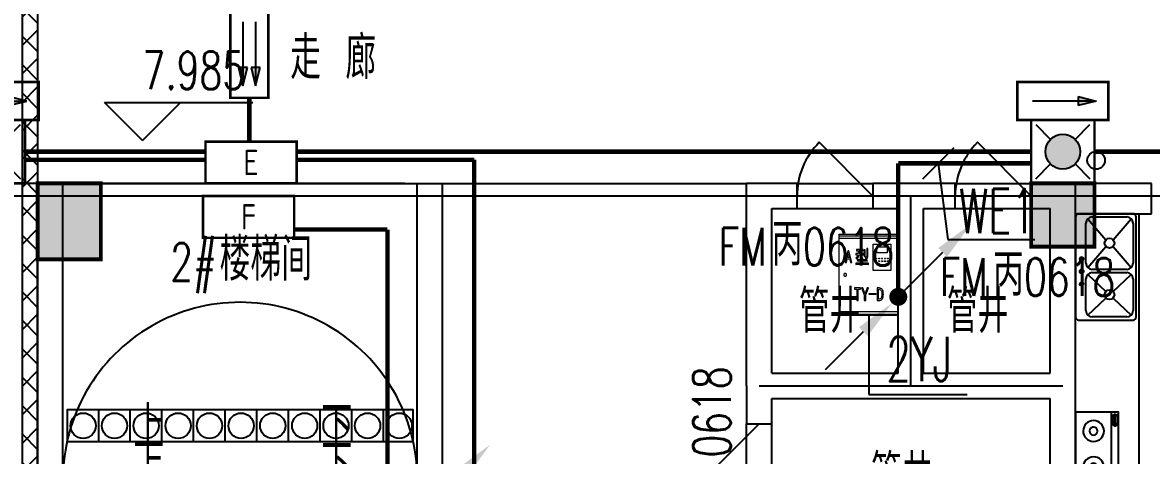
# Model space of a CAD drawing. Extents: x -9422388 to 15610651, y -1992469 to 953794.
# Drawn here: x -2726301 to -2717383, y -279784 to -276364 of the extents above; entities that cross this region are included whole.
import ezdxf
from ezdxf.enums import TextEntityAlignment as Align

# ---------------------------------------------------------------- set-up
doc = ezdxf.new("R2010")
doc.units = 0
doc.header["$LTSCALE"] = 1000
doc.linetypes.add('DASH', pattern=[0.35, 0.25, -0.1])
for name, color, linetype in [('C-KZ', 2, 'Continuous'), ('C-Z-HATCH', 253, 'Continuous'), ('DIM-应急', 3, 'Continuous'), ('DIM-消防', 3, 'Continuous'), ('EQUIP-应急', 3, 'Continuous'), ('EQUIP-消防', 3, 'Continuous'), ('LWIRE', 4, 'Continuous'), ('WIRE-应急', 1, 'DASH'), ('厨具', 4, 'Continuous'), ('洁具', 253, 'Continuous')]:
    doc.layers.add(name, color=color, linetype=linetype)
doc.styles.add('_TCH_DIM', font='SIMPLEX', dxfattribs={"bigfont": 'GBCBIG'})
doc.styles.add('_TCH_WINDOW', font='SIMPLEX', dxfattribs={"height": 3.5, "bigfont": 'GBCBIG'})
doc.styles.add('_TEL_ATTDEF', font='GBENOR', dxfattribs={"width": 0.8, "height": 3, "bigfont": 'GBCBIG'})
doc.styles.add('_TEL_DIM', font='SIMPLEX', dxfattribs={"width": 0.8, "height": 3.5, "bigfont": 'HZTXT'})
doc.styles.get("Standard").update_dxf_attribs({"font": 'gbenor.shx', "bigfont": 'gbcbig.shx'})

# ---------------------------------------------------------------- blocks, each defined once
blk = doc.blocks.new('$plan$00002777')
at = {"layer": '厨具', "color": 0}
for p, q in [((-300, -284.3), (300, -284.3)), ((-267.4, -306.5), (-267.3, -318.2)), ((-256.9, -316), (-256.9, -332.6)), ((-192.3, -316), (-256.9, -316)), ((-256.9, -332.6), (-192.3, -332.6)), ((-192.3, -332.6), (-192.3, -316)), ((-175.6, -307.7), (-175.6, -318.2)), ((191.9, -307.7), (191.9, -318.2)), ((208.5, -316), (273.2, -316)), ((208.5, -332.6), (208.5, -316)), ((273.2, -332.6), (208.5, -332.6)), ((273.2, -316), (273.2, -332.6)), ((283.6, -306.5), (283.5, -318.2))]:
    blk.add_line(p, q, dxfattribs=at)
blk.add_lwpolyline([(300, 0), (-300, 0), (-300, -340), (300, -340)], close=True, dxfattribs=at)
for points in [[(-175.6, -307.7, 0.259034), (-177.5, -304.3, 0.076276), (-189.1, -299.3, 0.036515), (-202.6, -296.9, 0.026615), (-221.5, -295.9, 0.026615), (-240.3, -296.9, 0.036515), (-253.9, -299.3, 0.076276), (-265.4, -304.3, 0.259034), (-267.3, -307.7, 0.078462), (-267.1, -308.9, 0.056762)], [(-175.6, -318.2, 0.259034), (-177.5, -314.8, 0.076276), (-189.1, -309.9, 0.036515), (-202.6, -307.4, 0.026615), (-221.5, -306.4, 0.026615), (-240.3, -307.4, 0.036515), (-253.9, -309.9, 0.076276), (-265.4, -314.8, 0.259034), (-267.3, -318.2, 0.259034), (-265.4, -321.6, 0.056762), (-256.9, -325.6, 0.036515)], [(-192.3, -327.3, 0.008736), (-189.1, -326.6, 0.076276), (-177.5, -321.6, 0.259034), (-175.6, -318.2, 0.259034)], [(191.9, -307.7, -0.259034), (193.8, -304.3, -0.076276), (205.3, -299.3, -0.036515), (218.8, -296.9, -0.026615), (237.7, -295.9, -0.026615), (256.5, -296.9, -0.036515), (270.1, -299.3, -0.076276), (281.6, -304.3, -0.259034), (283.5, -307.7, -0.078462), (283.3, -308.9, -0.056762)], [(191.9, -318.2, -0.259034), (193.8, -314.8, -0.076276), (205.3, -309.9, -0.036515), (218.8, -307.4, -0.026615), (237.7, -306.4, -0.026615), (256.5, -307.4, -0.036515), (270.1, -309.9, -0.076276), (281.6, -314.8, -0.259034), (283.5, -318.2, -0.259034), (281.6, -321.6, -0.056762), (273.2, -325.6, -0.036515)], [(208.5, -327.3, -0.008736), (205.3, -326.6, -0.076276), (193.8, -321.6, -0.259034), (191.9, -318.2, -0.259034)]]:
    blk.add_lwpolyline(points, format="xyb", dxfattribs=at)
for centre, radius, start, end in [((-135, -143), 82.5, 0.96398, 0), ((151.2, -143), 82.5, 180, 179.03602), ((-135, -143), 31.6, 0.65318, 0), ((151.2, -143), 31.6, 180, 179.34682)]:
    blk.add_arc(centre, radius, start, end, dxfattribs=at)
blk = doc.blocks.new('$plan$00002763')
at = {"layer": '洁具', "color": 0}
for p, q in [((-345, -82.5), (-95, -82.5)), ((30, -82.5), (345, -82.5)), ((-395, -405.5), (-395, -132.2)), ((-380.9, -97.5), (-246.3, -240.8)), ((-59.1, -97.5), (-193.7, -240.8)), ((-45, -132.2), (-45, -405.5)), ((-20, -405.5), (-20, -132.2)), ((-5.9, -97.5), (161.2, -240.8)), ((380.9, -97.5), (213.8, -240.8)), ((395, -132.2), (395, -405.5)), ((-246.3, -296.8), (-380.9, -440.1)), ((-193.7, -296.8), (-59.1, -440.1)), ((161.2, -296.8), (-5.9, -440.1)), ((213.8, -296.8), (380.9, -440.1)), ((-95, -455.2), (-345, -455.2)), ((345, -455.2), (30, -455.2))]:
    blk.add_line(p, q, dxfattribs=at)
blk.add_lwpolyline([(-420, -24.8), (-420, -455.2, 0.200464), (-412.7, -472.8, 0.197353), (-395, -480), (395, -480, 0.19737), (412.7, -472.8, 0.200447), (420, -455.2), (420, -24.8, 0.200464), (412.7, -7.2, 0.197353), (395, 0), (-395, 0, 0.19737), (-412.7, -7.2, 0.200447), (-420, -24.8)], format="xyb", close=True, dxfattribs=at)
for centre, major_axis, start_param, end_param in [((-345, -132.2), (-50, 0), -1.570796, 0), ((-135.7, -48.3), (-14.2, 0), 3.141593, 9.424778), ((-95, -132.2), (-50, 0), 3.141593, 4.712389), ((-35.7, -48.3), (-15.1, 0), 3.141593, 9.424778), ((30, -132.2), (-50, 0), -1.570796, 0), ((64.3, -48.3), (-14.2, 0), 3.141593, 9.424778), ((345, -132.2), (-50, 0), 3.141593, 4.712389), ((-220, -268.8), (-38.6, 0), 3.141593, 9.424778), ((187.5, -268.8), (-38.6, 0), 3.141593, 9.424778), ((-345, -405.5), (50, 0), 3.141593, 4.712389), ((-95, -405.5), (50, 0), 4.712389, 6.283185), ((30, -405.5), (50, 0), 3.141593, 4.712389), ((345, -405.5), (50, 0), 4.712389, 6.283185)]:
    blk.add_ellipse(centre, major_axis=major_axis, ratio=0.9938, start_param=start_param, end_param=end_param, dxfattribs=at)
blk = doc.blocks.new('$DorLib2D$00000114')
at = {"color": 0}
blk.add_line((0.5, 0), (-0.207, 0.707), dxfattribs=at)
blk.add_arc((0.5, 0), 1, 135, 180, dxfattribs=at)
blk = doc.blocks.new('宿舍楼柱网1')
at = {"layer": 'C-Z-HATCH'}
h = blk.add_hatch(color=0, dxfattribs=at)
h.dxf.hatch_style = 1
h.paths.add_polyline_path([(631657.9, 145126.3), (632157.9, 145126.3), (632157.9, 144526.3), (631657.9, 144526.3)])
h = blk.add_hatch(color=0, dxfattribs=at)
h.dxf.hatch_style = 1
h.paths.add_polyline_path([(639507.9, 145126.3), (640007.9, 145126.3), (640007.9, 144626.3), (639507.9, 144626.3)])
at = {"layer": 'C-KZ', "color": 0, "const_width": 30}
for points in [[(631657.9, 145126.3), (632157.9, 145126.3), (632157.9, 144526.3), (631657.9, 144526.3)], [(639507.9, 145126.3), (640007.9, 145126.3), (640007.9, 144626.3), (639507.9, 144626.3)]]:
    blk.add_lwpolyline(points, close=True, dxfattribs=at)
blk = doc.blocks.new('542523')
h = blk.add_hatch()
h.set_pattern_fill('ANSI37', color=8, scale=100)
h.set_pattern_definition([(45, (1001436.12, 205282.17), (-112.2532, 112.2532), []), (135, (1001436.12, 205282.17), (-112.2532, -112.2532), [])])
h.paths.add_polyline_path([(1622929.8, -188792.5), (1623049.8, -188792.5), (1623049.8, -199192.6), (1622929.8, -199192.6)])
at = {"color": 8}
for p, q in [((1623878.3, -190453.8), (1623578.3, -190153.8)), ((1623578.3, -190153.8), (1624749.1, -190153.8)), ((1623878.3, -190453.8), (1624178.3, -190153.8)), ((1623049.8, -198492.6), (1623049.8, -190792.6)), ((1623049.8, -190792.6), (1623249.8, -190792.6)), ((1623249.8, -198292.6), (1623249.8, -190792.6)), ((1626049.8, -198292.6), (1626049.8, -190792.6)), ((1626049.8, -190792.6), (1626249.8, -190792.6)), ((1626249.8, -198252.6), (1626249.8, -190792.6)), ((1629049.8, -190792.6), (1628649.8, -190792.6)), ((1628649.8, -192392.6), (1628649.8, -190792.6)), ((1629049.8, -190992.6), (1629049.8, -190792.6)), ((1629049.8, -190792.6), (1629649.8, -190792.6)), ((1629949.8, -190792.6), (1629649.8, -190792.6)), ((1629649.8, -190792.6), (1629649.8, -190992.6)), ((1630299.8, -190792.6), (1629949.8, -190792.6)), ((1630299.8, -190992.6), (1630299.8, -190792.6)), ((1630299.8, -190792.6), (1630899.8, -190792.6)), ((1631249.8, -190792.6), (1630899.8, -190792.6)), ((1630899.8, -190792.6), (1630899.8, -190992.6)), ((1631849.8, -190792.6), (1631249.8, -190792.6)), ((1631249.8, -192392.6), (1631249.8, -190792.6)), ((1631849.8, -191032.6), (1631849.8, -190792.6)), ((1639742.7, -190892.6), (1593929.8, -190892.6)), ((1628849.8, -190992.6), (1629049.8, -190992.6)), ((1628849.8, -192292.6), (1628849.8, -190992.6)), ((1629049.8, -190992.6), (1629649.8, -190992.6)), ((1629649.8, -190992.6), (1629849.8, -190992.6)), ((1629849.8, -192292.6), (1629849.8, -190992.6)), ((1630049.8, -192292.6), (1630049.8, -190992.6)), ((1630049.8, -190992.6), (1630299.8, -190992.6)), ((1630299.8, -190992.6), (1630899.8, -190992.6)), ((1630899.8, -190992.6), (1631049.8, -190992.6)), ((1631049.8, -192292.6), (1631049.8, -190992.6)), ((1631249.8, -191032.6), (1631849.8, -191032.6)), ((1628849.8, -192292.6), (1629849.8, -192292.6)), ((1630049.8, -192292.6), (1631049.8, -192292.6)), ((1628649.8, -192392.6), (1628649.8, -192692.6)), ((1631249.8, -193592.6), (1631249.8, -192392.6)), ((1628849.8, -192692.6), (1628849.8, -192492.6)), ((1628849.8, -192492.6), (1629949.8, -192492.6)), ((1629949.8, -192492.6), (1631049.8, -192492.6)), ((1631049.8, -193492.6), (1631049.8, -192492.6)), ((1628649.8, -192692.6), (1628849.8, -192692.6)), ((1628649.8, -193292.6), (1628649.8, -192692.6)), ((1628849.8, -193292.6), (1628849.8, -192692.6))]:
    blk.add_line(p, q, dxfattribs=at)
for points in [[(1593929.8, -190892.6), (1593929.8, -198492.6), (1646508.8, -198492.6), (1651184.3, -190044.2), (1637238.7, -167794.3), (1630799.1, -171830.5), (1641151.3, -188347.3), (1639742.7, -190892.6)], [(1622929.8, -188792.5), (1623049.8, -188792.5), (1623049.8, -199192.6), (1622929.8, -199192.6)], [(1623549.8, -190792.6), (1623049.8, -190792.6), (1623049.8, -191392.6), (1623549.8, -191392.6)], [(1631249.8, -191032.6), (1631749.8, -191032.6), (1631749.8, -193492.6), (1631249.8, -193492.6)], [(1626017.3, -192832.6), (1626017.3, -192582.6), (1623282.3, -192582.6), (1623282.3, -192832.6)]]:
    blk.add_lwpolyline(points, close=True, dxfattribs=at)
for points in [[(1625949.8, -190792.6), (1600529.8, -190792.6)], [(1623049.8, -190792.6), (1628649.8, -190792.6)], [(1629949.8, -192392.6), (1629949.8, -190892.6)], [(1628749.8, -192392.6), (1631149.8, -192392.6)], [(1623532.3, -192832.6), (1623532.3, -192582.6)], [(1623782.3, -192832.6), (1623782.3, -192582.6)], [(1624032.3, -192832.6), (1624032.3, -192582.6)], [(1624282.3, -192832.6), (1624282.3, -192582.6)], [(1624532.3, -192832.6), (1624532.3, -192582.6)], [(1624782.3, -192832.6), (1624782.3, -192582.6)], [(1625032.3, -192832.6), (1625032.3, -192582.6)], [(1625282.3, -192832.6), (1625282.3, -192582.6)], [(1625532.3, -192832.6), (1625532.3, -192582.6)], [(1625782.3, -192832.6), (1625782.3, -192582.6)]]:
    blk.add_lwpolyline(points, dxfattribs=at)
for centre, radius in [((1631412.6, -190611.1), 70), ((1623409.8, -192707.6), 100), ((1623657.3, -192707.6), 100), ((1623907.3, -192707.6), 100), ((1624159.8, -192707.6), 100), ((1624407.3, -192707.6), 100), ((1624657.3, -192707.6), 100), ((1624907.3, -192707.6), 100), ((1625159.8, -192707.6), 100), ((1625407.3, -192707.6), 100), ((1625657.3, -192707.6), 100), ((1625907.3, -192707.6), 100)]:
    blk.add_circle(centre, radius, dxfattribs=at)
blk.add_arc((1624649.8, -193132.6), 1400, 0, 180.00002, dxfattribs=at)
blk.add_blockref('宿舍楼柱网1', (991391.9, -335918.9), dxfattribs=at)
at = {"color": 8, "xscale": 600, "yscale": 600, "zscale": 600}
for p in [(1629349.8, -190892.6), (1630599.8, -190892.6)]:
    blk.add_blockref('$DorLib2D$00000114', p, dxfattribs=at)
at = {"color": 8, "rotation": 89.99999999999244}
for name, p in [('$plan$00002763', (1631249.8, -191452.6)), ('$plan$00002777', (1631249.8, -192900.6))]:
    blk.add_blockref(name, p, dxfattribs=at)
at = {"color": 8, "xscale": 600, "yscale": 600, "zscale": 600, "rotation": 89.99999999998887}
blk.add_blockref('$DorLib2D$00000114', (1628749.8, -192992.6), dxfattribs=at)
at = {"color": 8}
for s, height, style, p in [('走', 337.6, '_TCH_DIM', (1625045.7, -189968.6)), ('廊', 337.6, '_TCH_DIM', (1625481.5, -189968.6)), ('丙', 337.6, '_TCH_WINDOW', (1628851.3, -191442.6)), ('楼梯间', 337.59, '_TCH_DIM', (1624487.7, -191561.9)), ('丙', 337.6, '_TCH_WINDOW', (1630597.9, -191681.9)), ('管井', 337.59, '_TCH_DIM', (1629064.4, -191972.4)), ('管井', 337.59, '_TCH_DIM', (1630233, -191972.4)), ('上', 337.6, '_TCH_DIM', (1623808.1, -193187.6)), ('下', 337.6, '_TCH_DIM', (1625292.4, -193187.6)), ('管井', 337.59, '_TCH_DIM', (1629634.2, -193271))]:
    blk.add_text(s, height=height, dxfattribs=dict(at, style=style)).set_placement(p)
at = {"color": 8, "width": 0.705882}
for s, style, p in [('7.985', '_TCH_DIM', (1623879.1, -190048.8)), ('2#', '_TCH_DIM', (1624097.7, -191561.9)), ('FM', '_TCH_WINDOW', (1628431.3, -191442.6)), ('0618', '_TCH_WINDOW', (1629097.1, -191442.6)), ('FM', '_TCH_WINDOW', (1630177.9, -191681.9)), ('0618', '_TCH_WINDOW', (1630843.7, -191681.9))]:
    blk.add_text(s, height=297.5, dxfattribs=dict(at, style=style)).set_placement(p)
at = {"color": 8, "style": '_TCH_WINDOW', "width": 0.705882}
blk.add_text('0618', height=297.5, rotation=90, dxfattribs=at).set_placement((1628526, -192958.8))
at = {"color": 7, "style": '_TCH_DIM'}
for s, p in [('上', (1623808.1, -192887.6)), ('下', (1625292.4, -192887.6))]:
    blk.add_text(s, height=337.6, dxfattribs=at).set_placement(p)
blk = doc.blocks.new('$equip$00002604')
blk.add_hatch(color=256).paths.add_polyline_path([(0.275, 0.5, 1), (-0.274, 0.5, 1)])
for p, q in [((-0.429, 0.929), (-0.194, 0.694)), ((0.194, 0.694), (0.429, 0.929)), ((-0.429, 0.071), (-0.194, 0.306)), ((0.194, 0.306), (0.429, 0.071))]:
    blk.add_line(p, q)
at = {"const_width": 0.04}
blk.add_lwpolyline([(-0.5, 1), (-0.5, 0), (0.5, 0), (0.5, 1), (-0.5, 1), (-0.5, 0)], dxfattribs=at)
blk.add_lwpolyline([(-0.5, 1), (-0.5, 0), (0.5, 0), (0.5, 1)], close=True)
blk.add_circle((0, 0.5), 0.275)
for p in [(0, 1), (-0.5, 0.5), (0.5, 0.5), (0, 0)]:
    blk.add_point(p)
at = {"color": 7, "style": '_TEL_DIM', "flags": 1}
blk.add_attdef('A', text='', height=0.000025, dxfattribs=at).set_placement((0, 0), align=Align.MIDDLE_CENTER)
blk = doc.blocks.new('$equip$00002541')
blk.add_hatch(color=256).paths.add_polyline_path([(-0.24, 0.372), (-0.528, 0.3), (-0.24, 0.228)])
for p, q in [((-0.72, 0.6), (-0.72, 0)), ((0.72, 0.6), (-0.72, 0.6)), ((0.72, 0), (0.72, 0.6)), ((-0.24, 0.372), (-0.528, 0.3)), ((-0.24, 0.372), (-0.24, 0.228)), ((-0.528, 0.3), (-0.24, 0.228)), ((-0.72, 0), (0.72, 0))]:
    blk.add_line(p, q)
at = {"color": 7}
blk.add_line((-0.48, 0.3), (0.48, 0.3), dxfattribs=at)
at = {"const_width": 0.04}
blk.add_lwpolyline([(-0.72, 0.6), (-0.72, 0), (0.72, 0), (0.72, 0.6), (-0.72, 0.6), (-0.72, 0)], dxfattribs=at)
for p in [(0, 0.6), (-0.72, 0.3), (0.72, 0.3), (0, 0)]:
    blk.add_point(p)
at = {"color": 7, "style": '_TEL_DIM', "flags": 1}
blk.add_attdef('A', text='', height=0.00002, dxfattribs=at).set_placement((0, 0), align=Align.MIDDLE_CENTER)
blk = doc.blocks.new('$TelecSys$00000079')
for p, q in [((0.7, 0.7), (0, 0)), ((0.104, 0.104), (0.104, 0.104)), ((-0.104, -0.104), (-0.104, -0.104))]:
    blk.add_line(p, q)
at = {"const_width": 0.142}
blk.add_lwpolyline([(-0.071, 0, 1), (0.071, 0, 1)], format="xyb", close=True, dxfattribs=at)
blk.add_solid([(0.63, 0.77), (0.77, 0.63), (1.15, 1.15)])
at = {"width": 0.8, "flags": 9}
blk.add_attdef('A', (0, 0), '', height=0.00002, dxfattribs=at)
blk = doc.blocks.new('$TelecSys$00000081')
for p, q in [((0.104, 0.104), (0.104, 0.104)), ((-0.104, -0.104), (-0.104, -0.104)), ((-1.15, -1.15), (-0.55, -0.55))]:
    blk.add_line(p, q)
at = {"const_width": 0.142}
blk.add_lwpolyline([(0.071, 0, 1), (-0.071, 0, 1)], format="xyb", close=True, dxfattribs=at)
blk.add_solid([(-0.62, -0.48), (-0.48, -0.62), (-0.1, -0.1)])
at = {"width": 0.8, "flags": 9}
blk.add_attdef('A', (0, 0), '', height=0.00002, rotation=180, dxfattribs=at)
blk = doc.blocks.new('$equip$00002540')
blk.add_hatch(color=256).paths.add_polyline_path([(0.24, 0.372), (0.24, 0.228), (0.528, 0.3)])
for p, q in [((-0.72, 0.6), (-0.72, 0)), ((0.72, 0.6), (-0.72, 0.6)), ((0.72, 0), (0.72, 0.6)), ((0.24, 0.372), (0.24, 0.228)), ((0.528, 0.3), (0.24, 0.372)), ((0.24, 0.228), (0.528, 0.3)), ((-0.72, 0), (0.72, 0))]:
    blk.add_line(p, q)
at = {"color": 7}
blk.add_line((-0.48, 0.3), (0.48, 0.3), dxfattribs=at)
at = {"const_width": 0.04}
blk.add_lwpolyline([(-0.72, 0.6), (-0.72, 0), (0.72, 0), (0.72, 0.6), (-0.72, 0.6), (-0.72, 0)], dxfattribs=at)
for p in [(0, 0.6), (-0.72, 0.3), (0.72, 0.3), (0, 0)]:
    blk.add_point(p)
at = {"color": 7, "style": '_TEL_DIM', "flags": 1}
blk.add_attdef('A', text='', height=0.00002, dxfattribs=at).set_placement((0, 0), align=Align.MIDDLE_CENTER)
blk = doc.blocks.new('$equip$00002534')
for p, q in [((-0.72, 0.66), (-0.72, 0)), ((0.72, 0.66), (-0.72, 0.66)), ((0.72, 0), (0.72, 0.66)), ((-0.72, 0), (0.72, 0))]:
    blk.add_line(p, q)
at = {"const_width": 0.04}
blk.add_lwpolyline([(-0.72, 0.66), (-0.72, 0), (0.72, 0), (0.72, 0.66), (-0.72, 0.66), (-0.72, 0)], dxfattribs=at)
for p in [(0, 0.66), (-0.72, 0.33), (0.72, 0.33), (0, 0)]:
    blk.add_point(p)
at = {"color": 7, "style": '_TEL_DIM'}
blk.add_attdef('$TEXT$', text='', height=0.4, dxfattribs=at).set_placement((0, 0.33), align=Align.MIDDLE_CENTER)
at = {"color": 7, "style": '_TEL_DIM', "flags": 1}
blk.add_attdef('A', text='', height=0.00002, dxfattribs=at).set_placement((0, 0), align=Align.MIDDLE_CENTER)
blk = doc.blocks.new('$equip_U$00000189(cyquan-PC)')
at = {"color": 5, "lineweight": 0}
for p, q in [((0.054, -0.443), (0.054, -0.119)), ((0.054, -0.119), (0.27, -0.119)), ((0.27, -0.119), (0.27, -0.443)), ((0.098, -0.227), (0.098, -0.154)), ((0.098, -0.154), (0.225, -0.154)), ((0.225, -0.227), (0.098, -0.227)), ((0.225, -0.154), (0.225, -0.227)), ((0.27, -0.443), (0.054, -0.443))]:
    blk.add_line(p, q, dxfattribs=at)
at = {"lineweight": 0}
for p, q in [((-0.254, -0.2), (-0.288, -0.346)), ((-0.259, -0.285), (-0.248, -0.234)), ((-0.241, -0.2), (-0.254, -0.2)), ((-0.248, -0.234), (-0.247, -0.234)), ((-0.247, -0.234), (-0.236, -0.285)), ((-0.207, -0.346), (-0.241, -0.2)), ((-0.146, -0.234), (-0.157, -0.234)), ((-0.157, -0.234), (-0.157, -0.25)), ((-0.157, -0.25), (-0.153, -0.25)), ((-0.153, -0.25), (-0.142, -0.249)), ((-0.138, -0.186), (-0.149, -0.185)), ((-0.149, -0.185), (-0.149, -0.2)), ((-0.149, -0.2), (-0.14, -0.2)), ((-0.134, -0.235), (-0.146, -0.234)), ((-0.139, -0.271), (-0.146, -0.279)), ((-0.142, -0.249), (-0.131, -0.249)), ((-0.14, -0.2), (-0.129, -0.199)), ((-0.138, -0.27), (-0.139, -0.271)), ((-0.126, -0.186), (-0.138, -0.186)), ((-0.133, -0.258), (-0.138, -0.27)), ((-0.13, -0.235), (-0.134, -0.235)), ((-0.131, -0.249), (-0.133, -0.258)), ((-0.129, -0.221), (-0.13, -0.235)), ((-0.129, -0.199), (-0.129, -0.206)), ((-0.129, -0.206), (-0.129, -0.221)), ((-0.087, -0.186), (-0.126, -0.186)), ((-0.126, -0.276), (-0.121, -0.264)), ((-0.121, -0.264), (-0.118, -0.249)), ((-0.118, -0.23), (-0.117, -0.217)), ((-0.118, -0.235), (-0.118, -0.23)), ((-0.096, -0.235), (-0.118, -0.235)), ((-0.118, -0.249), (-0.096, -0.249)), ((-0.117, -0.199), (-0.096, -0.199)), ((-0.117, -0.217), (-0.117, -0.199)), ((-0.096, -0.275), (-0.097, -0.29)), ((-0.096, -0.199), (-0.096, -0.235)), ((-0.096, -0.249), (-0.096, -0.259)), ((-0.096, -0.259), (-0.096, -0.262)), ((-0.096, -0.262), (-0.096, -0.275)), ((-0.076, -0.186), (-0.087, -0.186)), ((-0.083, -0.199), (-0.081, -0.199)), ((-0.083, -0.235), (-0.083, -0.199)), ((-0.072, -0.234), (-0.083, -0.235)), ((-0.083, -0.235), (-0.083, -0.249)), ((-0.083, -0.249), (-0.083, -0.235)), ((-0.083, -0.249), (-0.076, -0.249)), ((-0.083, -0.26), (-0.083, -0.249)), ((-0.083, -0.274), (-0.083, -0.26)), ((-0.083, -0.288), (-0.083, -0.274)), ((-0.081, -0.199), (-0.069, -0.2)), ((-0.069, -0.185), (-0.076, -0.186)), ((-0.076, -0.249), (-0.064, -0.25)), ((-0.064, -0.234), (-0.072, -0.234)), ((-0.069, -0.2), (-0.069, -0.185)), ((-0.064, -0.25), (-0.064, -0.234)), ((-0.057, -0.19), (-0.056, -0.201)), ((-0.043, -0.19), (-0.057, -0.19)), ((-0.056, -0.254), (-0.057, -0.269)), ((-0.057, -0.269), (-0.043, -0.269)), ((-0.056, -0.201), (-0.056, -0.216)), ((-0.056, -0.216), (-0.056, -0.243)), ((-0.056, -0.243), (-0.056, -0.254)), ((-0.044, -0.203), (-0.043, -0.19)), ((-0.044, -0.216), (-0.044, -0.203)), ((-0.044, -0.243), (-0.044, -0.216)), ((-0.044, -0.256), (-0.044, -0.243)), ((-0.043, -0.269), (-0.044, -0.256)), ((-0.025, -0.265), (-0.026, -0.278)), ((-0.025, -0.175), (-0.025, -0.176)), ((-0.012, -0.175), (-0.025, -0.175)), ((-0.025, -0.176), (-0.025, -0.19)), ((-0.025, -0.19), (-0.025, -0.205)), ((-0.025, -0.205), (-0.025, -0.265)), ((-0.014, -0.285), (-0.013, -0.269)), ((-0.013, -0.203), (-0.012, -0.189)), ((-0.013, -0.205), (-0.013, -0.203)), ((-0.013, -0.269), (-0.013, -0.205)), ((-0.012, -0.189), (-0.012, -0.175)), ((-0.288, -0.346), (-0.271, -0.346)), ((-0.271, -0.346), (-0.262, -0.301)), ((-0.262, -0.301), (-0.232, -0.301)), ((-0.236, -0.285), (-0.259, -0.285)), ((-0.232, -0.301), (-0.223, -0.346)), ((-0.223, -0.346), (-0.207, -0.346)), ((-0.146, -0.279), (-0.157, -0.286)), ((-0.157, -0.286), (-0.153, -0.292)), ((-0.146, -0.352), (-0.157, -0.351)), ((-0.157, -0.351), (-0.157, -0.367)), ((-0.157, -0.367), (-0.156, -0.367)), ((-0.156, -0.367), (-0.146, -0.366)), ((-0.153, -0.292), (-0.146, -0.302)), ((-0.146, -0.302), (-0.137, -0.294)), ((-0.146, -0.302), (-0.146, -0.302)), ((-0.134, -0.352), (-0.146, -0.352)), ((-0.146, -0.366), (-0.134, -0.366)), ((-0.139, -0.31), (-0.141, -0.326)), ((-0.141, -0.326), (-0.136, -0.325)), ((-0.128, -0.31), (-0.139, -0.31)), ((-0.137, -0.294), (-0.129, -0.283)), ((-0.136, -0.325), (-0.124, -0.325)), ((-0.134, -0.352), (-0.134, -0.352)), ((-0.087, -0.352), (-0.134, -0.352)), ((-0.134, -0.366), (-0.025, -0.366)), ((-0.129, -0.283), (-0.126, -0.276)), ((-0.117, -0.311), (-0.128, -0.31)), ((-0.124, -0.325), (-0.113, -0.325)), ((-0.113, -0.311), (-0.117, -0.311)), ((-0.087, -0.311), (-0.113, -0.311)), ((-0.113, -0.325), (-0.087, -0.325)), ((-0.097, -0.29), (-0.082, -0.29)), ((-0.087, -0.292), (-0.087, -0.297)), ((-0.073, -0.292), (-0.087, -0.292)), ((-0.087, -0.297), (-0.087, -0.311)), ((-0.087, -0.325), (-0.087, -0.352)), ((-0.082, -0.29), (-0.083, -0.288)), ((-0.074, -0.307), (-0.073, -0.292)), ((-0.074, -0.311), (-0.074, -0.307)), ((-0.045, -0.311), (-0.074, -0.311)), ((-0.074, -0.325), (-0.045, -0.325)), ((-0.074, -0.352), (-0.074, -0.325)), ((-0.025, -0.352), (-0.074, -0.352)), ((-0.033, -0.311), (-0.045, -0.311)), ((-0.045, -0.325), (-0.043, -0.325)), ((-0.043, -0.325), (-0.032, -0.325)), ((-0.041, -0.279), (-0.039, -0.286)), ((-0.028, -0.279), (-0.041, -0.279)), ((-0.039, -0.286), (-0.035, -0.299)), ((-0.035, -0.299), (-0.024, -0.296)), ((-0.022, -0.31), (-0.033, -0.311)), ((-0.032, -0.325), (-0.021, -0.326)), ((-0.026, -0.278), (-0.028, -0.279)), ((-0.014, -0.352), (-0.025, -0.352)), ((-0.025, -0.366), (-0.014, -0.366)), ((-0.024, -0.296), (-0.016, -0.29)), ((-0.021, -0.31), (-0.022, -0.31)), ((-0.021, -0.326), (-0.021, -0.31)), ((-0.016, -0.29), (-0.014, -0.285)), ((-0.003, -0.351), (-0.014, -0.352)), ((-0.014, -0.366), (-0.003, -0.367)), ((-0.003, -0.367), (-0.003, -0.351))]:
    blk.add_line(p, q, dxfattribs=at)
at = {"color": 254, "lineweight": 0}
for p, q in [((-0.28, -0.48), (-0.296, -0.48)), ((-0.296, -0.509), (-0.28, -0.509))]:
    blk.add_line(p, q, dxfattribs=at)
at = {"color": 7, "lineweight": 0}
for p, q in [((-0.101, -0.654), (-0.174, -0.654)), ((-0.174, -0.654), (-0.174, -0.671)), ((-0.174, -0.671), (-0.146, -0.671)), ((-0.146, -0.671), (-0.146, -0.808)), ((-0.129, -0.671), (-0.101, -0.671)), ((-0.129, -0.808), (-0.129, -0.671)), ((-0.101, -0.671), (-0.101, -0.654)), ((-0.088, -0.654), (-0.054, -0.739)), ((-0.071, -0.654), (-0.088, -0.654)), ((-0.046, -0.72), (-0.071, -0.654)), ((-0.02, -0.654), (-0.045, -0.72)), ((-0.037, -0.739), (-0.004, -0.654)), ((-0.004, -0.654), (-0.02, -0.654)), ((0.101, -0.654), (0.101, -0.808)), ((0.126, -0.654), (0.101, -0.654)), ((0.118, -0.671), (0.126, -0.671)), ((0.118, -0.791), (0.118, -0.671)), ((0.138, -0.656), (0.126, -0.654)), ((0.126, -0.671), (0.134, -0.672)), ((0.134, -0.672), (0.144, -0.677)), ((0.149, -0.659), (0.138, -0.656)), ((0.144, -0.677), (0.152, -0.685)), ((0.158, -0.665), (0.149, -0.659)), ((0.152, -0.685), (0.154, -0.689)), ((0.165, -0.672), (0.158, -0.665)), ((0.17, -0.681), (0.165, -0.672)), ((0.174, -0.693), (0.17, -0.681)), ((-0.146, -0.808), (-0.129, -0.808)), ((-0.054, -0.739), (-0.054, -0.808)), ((-0.054, -0.808), (-0.037, -0.808)), ((-0.045, -0.72), (-0.046, -0.72)), ((-0.037, -0.808), (-0.037, -0.739)), ((0.005, -0.722), (0.087, -0.722)), ((0.005, -0.736), (0.005, -0.722)), ((0.087, -0.736), (0.005, -0.736)), ((0.087, -0.722), (0.087, -0.736)), ((0.087, -0.736), (0.087, -0.736)), ((0.101, -0.808), (0.126, -0.808)), ((0.126, -0.791), (0.118, -0.791)), ((0.138, -0.789), (0.126, -0.791)), ((0.126, -0.808), (0.135, -0.807)), ((0.135, -0.807), (0.146, -0.804)), ((0.147, -0.783), (0.138, -0.789)), ((0.146, -0.804), (0.156, -0.798)), ((0.152, -0.777), (0.147, -0.783)), ((0.156, -0.768), (0.152, -0.777)), ((0.154, -0.689), (0.158, -0.7)), ((0.159, -0.756), (0.156, -0.768)), ((0.156, -0.798), (0.164, -0.79)), ((0.158, -0.7), (0.16, -0.714)), ((0.16, -0.74), (0.159, -0.756)), ((0.16, -0.714), (0.16, -0.732)), ((0.16, -0.732), (0.16, -0.74)), ((0.164, -0.79), (0.167, -0.786)), ((0.167, -0.786), (0.171, -0.776)), ((0.171, -0.776), (0.175, -0.763)), ((0.176, -0.707), (0.174, -0.693)), ((0.175, -0.763), (0.177, -0.749)), ((0.177, -0.723), (0.176, -0.707)), ((0.178, -0.732), (0.177, -0.723)), ((0.177, -0.749), (0.178, -0.732))]:
    blk.add_line(p, q, dxfattribs=at)
at = {"lineweight": 0}
blk.add_lwpolyline([(-0.36, 0), (0.36, 0), (0.36, -0.99), (-0.36, -0.99)], close=True, dxfattribs=at)
for points in [[(-0.36, -0.019), (0.36, -0.019)], [(-0.36, -0.049), (0.36, -0.049)], [(-0.36, -0.94), (0.36, -0.94)], [(-0.36, -0.973), (0.36, -0.973)]]:
    blk.add_lwpolyline(points, dxfattribs=at)
at = {"color": 5, "lineweight": 0}
for centre, radius in [((0.09, -0.296), 0.00495), ((0.089, -0.329), 0.00198), ((0.089, -0.352), 0.00198), ((0.09, -0.296), 0.00045), ((0.126, -0.329), 0.0063), ((0.126, -0.373), 0.0063), ((0.126, -0.296), 0.00495), ((0.126, -0.296), 0.00045), ((0.162, -0.329), 0.0063), ((0.162, -0.373), 0.0063), ((0.162, -0.296), 0.00495), ((0.162, -0.296), 0.00045), ((0.198, -0.329), 0.0063), ((0.198, -0.373), 0.0063), ((0.198, -0.296), 0.00495), ((0.198, -0.296), 0.00045), ((0.234, -0.329), 0.0063), ((0.234, -0.373), 0.0063), ((0.234, -0.296), 0.00495), ((0.234, -0.296), 0.00045)]:
    blk.add_circle(centre, radius, dxfattribs=at)
at = {"color": 254, "lineweight": 0}
for start, end in [(119.1103, 240.8897), (299.1104, 60.8896)]:
    blk.add_arc((-0.288, -0.495), 0.0171, start, end, dxfattribs=at)
at = {"color": 7, "style": '_TEL_DIM', "flags": 1}
for tag in ['A', 'REMARK']:
    blk.add_attdef(tag, text='', height=0.00002, dxfattribs=at).set_placement((0, 0), align=Align.MIDDLE_CENTER)
blk = doc.blocks.new('$equip_U$00000075(OW7S4Z35Z8O8O2W)')
at = {"xscale": 1.919999999999808, "yscale": 1.919999999999808, "zscale": 1.919999999999808}
blk.add_blockref('$equip_U$00000189(cyquan-PC)', (0.691, 1.901), dxfattribs=at)
at = {"color": 7, "style": '_TEL_DIM', "flags": 1}
blk.add_attdef('A', text='', height=0.0000333, dxfattribs=at).set_placement((0, 0), align=Align.MIDDLE_CENTER)
blk = doc.blocks.new('$equip_U$00000076(OW7S4Z35Z8O8O2W)')
blk.add_point((0.691, 0.475))
at = {"xscale": 0.4999999999998998, "yscale": 0.4999999999998998, "zscale": 0.4999999999998998}
blk.add_blockref('$equip_U$00000075(OW7S4Z35Z8O8O2W)', (0, 0), dxfattribs=at)
at = {"color": 7, "style": '_TEL_DIM', "flags": 1}
blk.add_attdef('A', text='', height=0.0000333, dxfattribs=at).set_placement((0, 0), align=Align.MIDDLE_CENTER)
blk = doc.blocks.new('$equip$00003179')
for p, q in [((0.72, 0.66), (-0.72, 0.66)), ((-0.72, 0.66), (-0.72, 0)), ((0.72, 0), (0.72, 0.66)), ((-0.72, 0), (0.72, 0))]:
    blk.add_line(p, q)
at = {"const_width": 0.04}
blk.add_lwpolyline([(-0.72, 0.66), (-0.72, 0), (0.72, 0), (0.72, 0.66), (-0.72, 0.66), (-0.72, 0)], dxfattribs=at)
for p in [(0, 0.66), (-0.72, 0.33), (0.72, 0.33), (0, 0)]:
    blk.add_point(p)
at = {"color": 7, "style": '_TEL_DIM'}
blk.add_attdef('$TEXT$', text='', height=0.4, dxfattribs=at).set_placement((0, 0.33), align=Align.MIDDLE_CENTER)
at = {"color": 7, "style": '_TEL_DIM', "flags": 1}
for tag in ['A', 'REMARK']:
    blk.add_attdef(tag, text='', height=0.00002, dxfattribs=at).set_placement((0, 0), align=Align.MIDDLE_CENTER)
blk = doc.blocks.new('$equip$00003170')
for points in [[(0.24, 0.472), (0.24, 0.328), (0.528, 0.4)], [(0.24, 0.272), (0.24, 0.128), (0.528, 0.2)]]:
    blk.add_hatch(color=256).paths.add_polyline_path(points)
for p, q in [((0.72, 0.6), (-0.72, 0.6)), ((-0.72, 0.6), (-0.72, 0)), ((0.72, 0), (0.72, 0.6)), ((0.528, 0.4), (0.24, 0.472)), ((0.24, 0.472), (0.24, 0.328)), ((0.24, 0.328), (0.528, 0.4)), ((0.528, 0.2), (0.24, 0.272)), ((0.24, 0.272), (0.24, 0.128)), ((0.24, 0.128), (0.528, 0.2)), ((-0.72, 0), (0.72, 0))]:
    blk.add_line(p, q)
at = {"color": 7}
for p, q in [((-0.48, 0.4), (0.48, 0.4)), ((-0.48, 0.2), (0.48, 0.2))]:
    blk.add_line(p, q, dxfattribs=at)
at = {"const_width": 0.04}
blk.add_lwpolyline([(-0.72, 0.6), (-0.72, 0), (0.72, 0), (0.72, 0.6), (-0.72, 0.6), (-0.72, 0)], dxfattribs=at)
for p in [(0, 0.6), (-0.72, 0.3), (0.72, 0.3), (0, 0)]:
    blk.add_point(p)
at = {"color": 7, "style": '_TEL_DIM', "flags": 1}
for tag in ['A', 'REMARK']:
    blk.add_attdef(tag, text='', height=0.00002, dxfattribs=at).set_placement((0, 0), align=Align.MIDDLE_CENTER)

msp = doc.modelspace()

# ---------------------------------------------------------------- linework, layer by layer
at = {"layer": 'DIM-应急'}
msp.add_line((-2718942.5693, -277352.98335), (-2719190.05667, -277600.47072), dxfattribs=at)
for points in [[(-2719066.31299, -277476.72703), (-2718990.03431, -278078.42035)], [(-2718990.03431, -278078.42035), (-2718303.03431, -278078.42035)]]:
    msp.add_lwpolyline(points, dxfattribs=at)
at = {"layer": 'DIM-消防'}
for p, q in [((-2719615.84028, -278667.23562), (-2719615.84028, -279302.95418)), ((-2719615.84028, -279302.95418), (-2718837.55913, -279302.95418))]:
    msp.add_line(p, q, dxfattribs=at)
at = {"layer": 'WIRE-应急', "linetype": 'DASH', "const_width": 35}
for points in [[(-2724510.0711, -277304.51549), (-2724510.0711, -276959.40447)], [(-2726282.55559, -277384.50388), (-2724856.36394, -277384.50435)], [(-2724136.36394, -277384.5045), (-2718332.55559, -277384.50648)], [(-2717832.55559, -277384.50648), (-2711132.55559, -277384.50648)], [(-2726282.56168, -277448.42561), (-2724856.36394, -277448.42561)], [(-2724136.36394, -277448.42561), (-2722732.55403, -277448.42561)], [(-2722732.55403, -281289.82743), (-2722732.55403, -277448.42561)], [(-2719382.56028, -278530.93215), (-2719382.56028, -277476.72703)], [(-2719382.56028, -277476.72703), (-2718332.55559, -277476.72703)], [(-2724155.43329, -277999.51537), (-2723419.03935, -277999.51537)], [(-2723419.03935, -280024.51537), (-2723419.03935, -277999.51537)]]:
    msp.add_lwpolyline(points, dxfattribs=at)

# ---------------------------------------------------------------- block references
msp.add_blockref('542523', (-4349232.37506, -86841.94189))
at = {"layer": 'EQUIP-应急', "xscale": 500, "yscale": 500, "zscale": 500, "rotation": 270}
msp.add_blockref('$equip$00003170', (-2724660.0711, -276599.40447), dxfattribs=at)
at = {"layer": 'EQUIP-应急', "yscale": 500, "zscale": 500}
for name, p, xscale in [('$equip$00002540', (-2726532.55559, -277134.50388), 500), ('$equip$00002541', (-2718082.55559, -277134.50636), -500), ('$equip$00002604', (-2726532.56028, -277634.51013), 500), ('$equip$00002604', (-2718082.56028, -277634.51261), 500)]:
    msp.add_blockref(name, p, dxfattribs=dict(at, xscale=xscale))
at = {"layer": 'EQUIP-应急'}
ref = msp.add_blockref('$equip$00002534', (-2724496.36394, -277634.51549), dxfattribs=dict(at, xscale=500, yscale=500, zscale=500))
ref.add_attrib('$TEXT$', 'E', dxfattribs={"layer": '0', "color": 7, "height": 200, "style": '_TEL_ATTDEF'}).set_placement((-2724496.36394, -277469.51549), align=Align.MIDDLE_CENTER)
ref = msp.add_blockref('$equip$00003179', (-2724515.43329, -277734.51548), dxfattribs=dict(at, xscale=500, yscale=500, zscale=500, rotation=180))
ref.add_attrib('$TEXT$', 'F', dxfattribs={"layer": '0', "color": 7, "height": 200, "style": '_TEL_ATTDEF'}).set_placement((-2724515.43329, -277899.51548), align=Align.MIDDLE_CENTER)
at = {"layer": 'EQUIP-消防', "xscale": 675, "yscale": 675, "zscale": 675}
msp.add_blockref('$equip_U$00000076(OW7S4Z35Z8O8O2W)', (-2719849.12028, -278678.55801), dxfattribs=at)
at = {"layer": 'LWIRE', "xscale": 500, "yscale": 500, "zscale": 500}
for name, p in [('$TelecSys$00000079', (-2719382.56028, -278530.93215)), ('$TelecSys$00000081', (-2719382.56028, -278530.93215)), ('$TelecSys$00000079', (-2723182.56028, -280274.51537))]:
    msp.add_blockref(name, p, dxfattribs=at)

# ---------------------------------------------------------------- texts
at = {"layer": 'DIM-应急', "color": 7, "style": '_TEL_DIM', "width": 0.64}
msp.add_text('WE1', height=350, dxfattribs=at).set_placement((-2718902.53431, -278028.42035))
at = {"layer": 'DIM-消防', "color": 7, "style": '_TEL_DIM', "width": 0.64}
msp.add_text('2YJ', height=350, dxfattribs=at).set_placement((-2719475.89246, -279197.95418))

doc.saveas('drawing.dxf')
